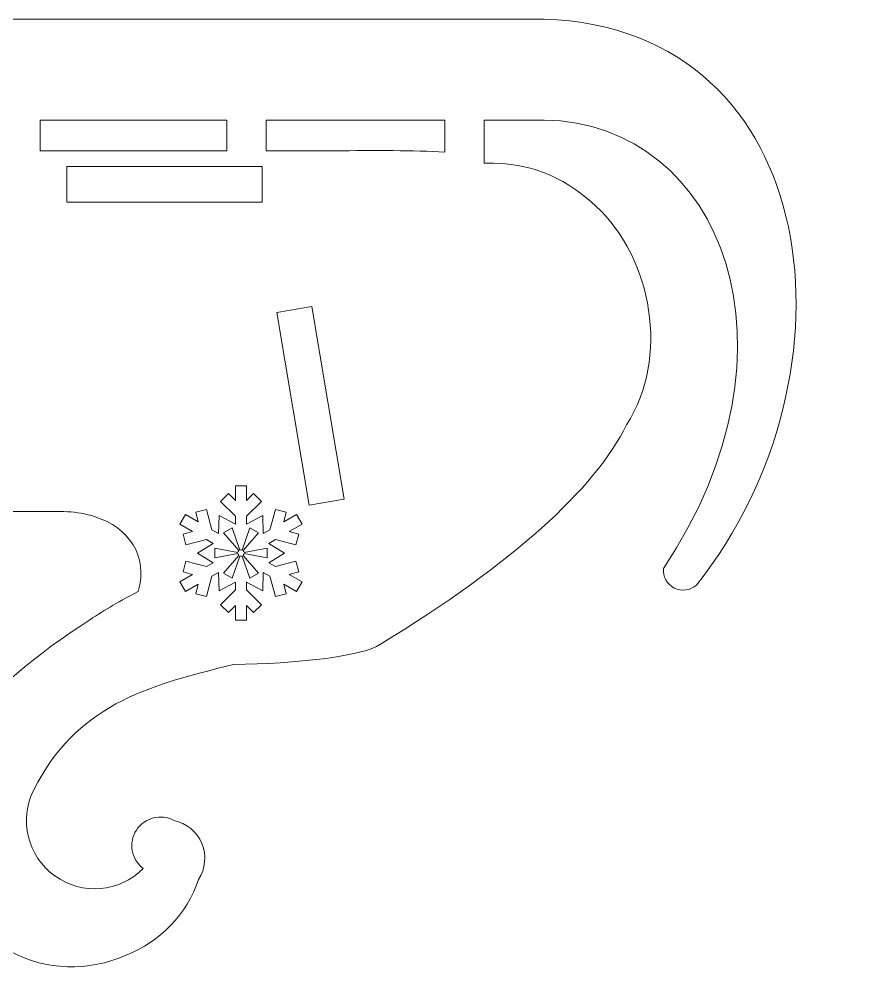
# Model space of a CAD drawing. Header units: millimetres. Extents: x -417 to 423, y -129 to 130.
# Drawn here: x 351.4 to 422.7, y 18.6 to 99.1 of the extents above; entities that cross this region are included whole.
import ezdxf

# ---------------------------------------------------------------- set-up
doc = ezdxf.new("R2010")
doc.units = ezdxf.units.MM
doc.header["$MEASUREMENT"] = 0
doc.layers.add('Camada 1', color=7, linetype='Continuous')

msp = doc.modelspace()

# ---------------------------------------------------------------- linework, layer by layer
at = {"layer": 'Camada 1', "color": 250, "lineweight": 20}
for points, knots in [([(390.6558, 90.5416), (390.6558, 90.5416), (390.6558, 86.8858), (390.6558, 86.8858), (390.6558, 86.8858), (395.016, 87.0683), (397.9089, 85.298), (400.109, 83.2648), (400.109, 83.2648), (404.8844, 78.8517), (406.3335, 70.4205), (402.6901, 64.823), (402.6901, 64.823), (400.0047, 59.3338), (393.0831, 53.1563), (381.9251, 46.2903), (381.9251, 46.2903), (380.2518, 45.2313), (374.7937, 44.6603), (369.5108, 44.5772), (369.5108, 44.5772), (361.8805, 42.7162), (356.2567, 41.0778), (352.6391, 34.0097), (352.6391, 34.0097), (351.3587, 31.4777), (352.113, 28.3902), (354.4165, 26.7338), (354.4165, 26.7338), (356.72, 25.0774), (359.8869, 25.345), (361.8796, 27.3648), (361.8796, 27.3648), (360.8702, 28.1231), (360.6165, 29.5314), (361.2978, 30.5942), (361.2978, 30.5942), (361.9791, 31.657), (363.3648, 32.0146), (364.4753, 31.414), (364.4753, 31.414), (365.5306, 31.1915), (366.409, 30.4636), (366.8238, 29.468), (366.8238, 29.468), (367.2385, 28.4726), (367.137, 27.3365), (366.5517, 26.4304), (366.5517, 26.4304), (365.551, 23.503), (363.3093, 21.1664), (360.426, 20.045), (360.426, 20.045), (357.2763, 18.6279), (353.6476, 18.75), (350.6002, 20.3753), (350.6002, 20.3753), (347.5528, 22.0004), (345.4301, 24.9459), (344.8521, 28.3511), (344.8521, 28.3511), (343.9823, 37.553), (348.1531, 42.3372), (357.3646, 48.3552), (357.3646, 48.3552), (358.6352, 49.1853), (360.0018, 49.9852), (361.4642, 50.7547), (361.4642, 50.7547), (362.3048, 53.7979), (360.6598, 56.1174), (357.8222, 57.0524), (357.8222, 57.0524), (356.2179, 57.5811), (354.7473, 57.5033), (353.1005, 57.5033), (353.1005, 57.5033), (353.1005, 57.5033), (310.6351, 57.5033), (310.6351, 57.5033), (310.6351, 57.5033), (310.6351, 57.5033), (304.5465, 48.3552), (304.5465, 48.3552), (304.5465, 48.3552), (304.5465, 48.3552), (295.3828, 48.3552), (295.3828, 48.3552), (295.3828, 48.3552), (295.3828, 48.3552), (267.0056, 48.3552), (267.0056, 48.3552), (267.0056, 48.3552), (267.0056, 48.3552), (273.5347, 87.9278), (273.5347, 87.9278), (273.5347, 87.9278), (273.5347, 87.9278), (273.5347, 90.5416), (273.5347, 90.5416), (273.5347, 90.5416), (273.5347, 90.5416), (268.7041, 90.5416), (268.7041, 90.5416), (268.7041, 90.5416), (268.7041, 90.5416), (268.7041, 99.0624), (268.7041, 99.0624), (268.7041, 99.0624), (268.7041, 99.0624), (395.7457, 99.0624), (395.7457, 99.0624), (395.7457, 99.0624), (419.4295, 98.2405), (422.7353, 69.046), (408.5969, 51.2897), (408.5969, 51.2897), (408.0852, 50.8241), (407.3399, 50.7211), (406.7211, 51.0304), (406.7211, 51.0304), (406.1024, 51.3398), (405.7376, 51.9978), (405.8031, 52.6865), (405.8031, 52.6865), (418.2054, 71.2011), (410.8021, 90.2451), (395.7457, 90.5416), (395.7457, 90.5416), (395.7457, 90.5416), (390.6558, 90.5416), (390.6558, 90.5416)], [0, 0, 0, 0, 0.0294118, 0.0294118, 0.0294118, 0.0294118, 0.0588235, 0.0588235, 0.0588235, 0.0588235, 0.0882353, 0.0882353, 0.0882353, 0.0882353, 0.1176471, 0.1176471, 0.1176471, 0.1176471, 0.1470588, 0.1470588, 0.1470588, 0.1470588, 0.1764706, 0.1764706, 0.1764706, 0.1764706, 0.2058824, 0.2058824, 0.2058824, 0.2058824, 0.2352941, 0.2352941, 0.2352941, 0.2352941, 0.2647059, 0.2647059, 0.2647059, 0.2647059, 0.2941176, 0.2941176, 0.2941176, 0.2941176, 0.3235294, 0.3235294, 0.3235294, 0.3235294, 0.3529412, 0.3529412, 0.3529412, 0.3529412, 0.3823529, 0.3823529, 0.3823529, 0.3823529, 0.4117647, 0.4117647, 0.4117647, 0.4117647, 0.4411765, 0.4411765, 0.4411765, 0.4411765, 0.4705882, 0.4705882, 0.4705882, 0.4705882, 0.5, 0.5, 0.5, 0.5, 0.5294118, 0.5294118, 0.5294118, 0.5294118, 0.5588235, 0.5588235, 0.5588235, 0.5588235, 0.5882353, 0.5882353, 0.5882353, 0.5882353, 0.6176471, 0.6176471, 0.6176471, 0.6176471, 0.6470588, 0.6470588, 0.6470588, 0.6470588, 0.6764706, 0.6764706, 0.6764706, 0.6764706, 0.7058824, 0.7058824, 0.7058824, 0.7058824, 0.7352941, 0.7352941, 0.7352941, 0.7352941, 0.7647059, 0.7647059, 0.7647059, 0.7647059, 0.7941176, 0.7941176, 0.7941176, 0.7941176, 0.8235294, 0.8235294, 0.8235294, 0.8235294, 0.8529412, 0.8529412, 0.8529412, 0.8529412, 0.8823529, 0.8823529, 0.8823529, 0.8823529, 0.9117647, 0.9117647, 0.9117647, 0.9117647, 0.9411765, 0.9411765, 0.9411765, 0.9411765, 1, 1, 1, 1]), ([(353.1673, 87.9278), (353.1673, 87.9278), (368.9508, 87.9278), (368.9508, 87.9278), (368.9508, 87.9278), (368.9508, 87.9278), (368.9508, 90.5416), (368.9508, 90.5416), (368.9508, 90.5416), (368.9508, 90.5416), (353.1673, 90.5416), (353.1673, 90.5416), (353.1673, 90.5416), (353.1673, 90.5416), (353.1673, 87.9278), (353.1673, 87.9278)], [0, 0, 0, 0, 0.2, 0.2, 0.2, 0.2, 0.4, 0.4, 0.4, 0.4, 0.6, 0.6, 0.6, 0.6, 1, 1, 1, 1]), ([(377.9449, 87.9278), (381.5496, 87.9881), (384.661, 87.9774), (387.3561, 87.8275), (387.3561, 87.8275), (387.3561, 87.8275), (387.3561, 90.5416), (387.3561, 90.5416), (387.3561, 90.5416), (387.3561, 90.5416), (372.2505, 90.5416), (372.2505, 90.5416), (372.2505, 90.5416), (372.2505, 90.5416), (372.2505, 87.9278), (372.2505, 87.9278), (372.2505, 87.9278), (372.2505, 87.9278), (377.9449, 87.9278), (377.9449, 87.9278)], [0, 0, 0, 0, 0.1666667, 0.1666667, 0.1666667, 0.1666667, 0.3333333, 0.3333333, 0.3333333, 0.3333333, 0.5, 0.5, 0.5, 0.5, 0.6666667, 0.6666667, 0.6666667, 0.6666667, 1, 1, 1, 1]), ([(355.4167, 83.6081), (355.4167, 83.6081), (371.915, 83.6081), (371.915, 83.6081), (371.915, 83.6081), (371.915, 83.6081), (371.915, 86.6079), (371.915, 86.6079), (371.915, 86.6079), (371.915, 86.6079), (355.4167, 86.6079), (355.4167, 86.6079), (355.4167, 86.6079), (355.4167, 86.6079), (355.4167, 83.6081), (355.4167, 83.6081)], [0, 0, 0, 0, 0.2, 0.2, 0.2, 0.2, 0.4, 0.4, 0.4, 0.4, 0.6, 0.6, 0.6, 0.6, 1, 1, 1, 1]), ([(378.8401, 58.5298), (378.8401, 58.5298), (375.8817, 58.0338), (375.8817, 58.0338), (375.8817, 58.0338), (375.8817, 58.0338), (373.1542, 74.3052), (373.1542, 74.3052), (373.1542, 74.3052), (373.1542, 74.3052), (376.1127, 74.8011), (376.1127, 74.8011), (376.1127, 74.8011), (376.1127, 74.8011), (378.8401, 58.5298), (378.8401, 58.5298)], [0, 0, 0, 0, 0.2, 0.2, 0.2, 0.2, 0.4, 0.4, 0.4, 0.4, 0.6, 0.6, 0.6, 0.6, 1, 1, 1, 1])]:
    msp.add_open_spline(points, degree=3, knots=knots, dxfattribs=at)
at = {"layer": 'Camada 1', "color": 240, "lineweight": 9}
msp.add_open_spline([(369.6593, 50.888), (369.6593, 50.888), (369.6593, 51.5398), (369.6593, 51.5398), (369.6593, 51.5398), (369.6593, 51.5398), (368.2961, 50.8082), (368.2961, 50.8082), (368.2961, 50.8082), (368.2961, 50.8082), (368.248, 52.3546), (368.248, 52.3546), (368.248, 52.3546), (368.248, 52.3546), (367.6836, 52.0287), (367.6836, 52.0287), (367.6836, 52.0287), (367.6836, 52.0287), (367.2223, 50.3072), (367.2223, 50.3072), (367.2223, 50.3072), (367.2223, 50.3072), (366.3081, 50.5521), (366.3081, 50.5521), (366.3081, 50.5521), (366.3081, 50.5521), (366.5244, 51.3595), (366.5244, 51.3595), (366.5244, 51.3595), (366.5244, 51.3595), (365.4535, 50.7412), (365.4535, 50.7412), (365.4535, 50.7412), (365.4535, 50.7412), (364.9802, 51.5608), (364.9802, 51.5608), (364.9802, 51.5608), (364.9802, 51.5608), (366.0512, 52.1791), (366.0512, 52.1791), (366.0512, 52.1791), (366.0512, 52.1791), (365.2438, 52.3955), (365.2438, 52.3955), (365.2438, 52.3955), (365.2438, 52.3955), (365.4888, 53.3097), (365.4888, 53.3097), (365.4888, 53.3097), (365.4888, 53.3097), (367.2104, 52.8484), (367.2104, 52.8484), (367.2104, 52.8484), (367.2104, 52.8484), (367.7748, 53.1742), (367.7748, 53.1742), (367.7748, 53.1742), (367.7748, 53.1742), (366.4597, 53.9891), (366.4597, 53.9891), (366.4597, 53.9891), (366.4597, 53.9891), (367.7748, 54.804), (367.7748, 54.804), (367.7748, 54.804), (367.7748, 54.804), (367.2104, 55.1298), (367.2104, 55.1298), (367.2104, 55.1298), (367.2104, 55.1298), (365.4888, 54.6685), (365.4888, 54.6685), (365.4888, 54.6685), (365.4888, 54.6685), (365.2438, 55.5826), (365.2438, 55.5826), (365.2438, 55.5826), (365.2438, 55.5826), (366.0512, 55.799), (366.0512, 55.799), (366.0512, 55.799), (366.0512, 55.799), (364.9802, 56.4174), (364.9802, 56.4174), (364.9802, 56.4174), (364.9802, 56.4174), (365.4535, 57.2369), (365.4535, 57.2369), (365.4535, 57.2369), (365.4535, 57.2369), (366.5244, 56.6186), (366.5244, 56.6186), (366.5244, 56.6186), (366.5244, 56.6186), (366.3081, 57.426), (366.3081, 57.426), (366.3081, 57.426), (366.3081, 57.426), (367.2223, 57.671), (367.2223, 57.671), (367.2223, 57.671), (367.2223, 57.671), (367.6836, 55.9494), (367.6836, 55.9494), (367.6836, 55.9494), (367.6836, 55.9494), (368.248, 55.6235), (368.248, 55.6235), (368.248, 55.6235), (368.248, 55.6235), (368.2961, 57.1699), (368.2961, 57.1699), (368.2961, 57.1699), (368.2961, 57.1699), (369.6593, 56.4383), (369.6593, 56.4383), (369.6593, 56.4383), (369.6593, 56.4383), (369.6593, 57.0901), (369.6593, 57.0901), (369.6593, 57.0901), (369.6593, 57.0901), (368.399, 58.3504), (368.399, 58.3504), (368.399, 58.3504), (368.399, 58.3504), (369.0683, 59.0196), (369.0683, 59.0196), (369.0683, 59.0196), (369.0683, 59.0196), (369.6593, 58.4286), (369.6593, 58.4286), (369.6593, 58.4286), (369.6593, 58.4286), (369.6593, 59.6652), (369.6593, 59.6652), (369.6593, 59.6652), (369.6593, 59.6652), (370.6058, 59.6652), (370.6058, 59.6652), (370.6058, 59.6652), (370.6058, 59.6652), (370.6058, 58.4286), (370.6058, 58.4286), (370.6058, 58.4286), (370.6058, 58.4286), (371.1968, 59.0196), (371.1968, 59.0196), (371.1968, 59.0196), (371.1968, 59.0196), (371.8661, 58.3504), (371.8661, 58.3504), (371.8661, 58.3504), (371.8661, 58.3504), (370.6058, 57.0901), (370.6058, 57.0901), (370.6058, 57.0901), (370.6058, 57.0901), (370.6058, 56.4383), (370.6058, 56.4383), (370.6058, 56.4383), (370.6058, 56.4383), (371.969, 57.1699), (371.969, 57.1699), (371.969, 57.1699), (371.969, 57.1699), (372.0171, 55.6235), (372.0171, 55.6235), (372.0171, 55.6235), (372.0171, 55.6235), (372.5815, 55.9494), (372.5815, 55.9494), (372.5815, 55.9494), (372.5815, 55.9494), (373.0428, 57.671), (373.0428, 57.671), (373.0428, 57.671), (373.0428, 57.671), (373.957, 57.426), (373.957, 57.426), (373.957, 57.426), (373.957, 57.426), (373.7407, 56.6186), (373.7407, 56.6186), (373.7407, 56.6186), (373.7407, 56.6186), (374.8116, 57.2369), (374.8116, 57.2369), (374.8116, 57.2369), (374.8116, 57.2369), (375.2849, 56.4174), (375.2849, 56.4174), (375.2849, 56.4174), (375.2849, 56.4174), (374.2139, 55.799), (374.2139, 55.799), (374.2139, 55.799), (374.2139, 55.799), (375.0213, 55.5826), (375.0213, 55.5826), (375.0213, 55.5826), (375.0213, 55.5826), (374.7763, 54.6685), (374.7763, 54.6685), (374.7763, 54.6685), (374.7763, 54.6685), (373.0547, 55.1298), (373.0547, 55.1298), (373.0547, 55.1298), (373.0547, 55.1298), (372.4903, 54.8039), (372.4903, 54.8039), (372.4903, 54.8039), (372.4903, 54.8039), (373.8054, 53.9891), (373.8054, 53.9891), (373.8054, 53.9891), (373.8054, 53.9891), (372.4903, 53.1742), (372.4903, 53.1742), (372.4903, 53.1742), (372.4903, 53.1742), (373.0547, 52.8484), (373.0547, 52.8484), (373.0547, 52.8484), (373.0547, 52.8484), (374.7763, 53.3097), (374.7763, 53.3097), (374.7763, 53.3097), (374.7763, 53.3097), (375.0213, 52.3955), (375.0213, 52.3955), (375.0213, 52.3955), (375.0213, 52.3955), (374.2139, 52.1791), (374.2139, 52.1791), (374.2139, 52.1791), (374.2139, 52.1791), (375.2849, 51.5608), (375.2849, 51.5608), (375.2849, 51.5608), (375.2849, 51.5608), (374.8116, 50.7412), (374.8116, 50.7412), (374.8116, 50.7412), (374.8116, 50.7412), (373.7407, 51.3595), (373.7407, 51.3595), (373.7407, 51.3595), (373.7407, 51.3595), (373.957, 50.5521), (373.957, 50.5521), (373.957, 50.5521), (373.957, 50.5521), (373.0428, 50.3072), (373.0428, 50.3072), (373.0428, 50.3072), (373.0428, 50.3072), (372.5815, 52.0287), (372.5815, 52.0287), (372.5815, 52.0287), (372.5815, 52.0287), (372.0171, 52.3546), (372.0171, 52.3546), (372.0171, 52.3546), (372.0171, 52.3546), (371.969, 50.8082), (371.969, 50.8082), (371.969, 50.8082), (371.969, 50.8082), (370.6058, 51.5398), (370.6058, 51.5398), (370.6058, 51.5398), (370.6058, 51.5398), (370.6058, 50.888), (370.6058, 50.888), (370.6058, 50.888), (370.6058, 50.888), (371.8661, 49.6277), (371.8661, 49.6277), (371.8661, 49.6277), (371.8661, 49.6277), (371.1968, 48.9585), (371.1968, 48.9585), (371.1968, 48.9585), (371.1968, 48.9585), (370.6058, 49.5495), (370.6058, 49.5495), (370.6058, 49.5495), (370.6058, 49.5495), (370.6058, 48.3129), (370.6058, 48.3129), (370.6058, 48.3129), (370.6058, 48.3129), (369.6593, 48.3129), (369.6593, 48.3129), (369.6593, 48.3129), (369.6593, 48.3129), (369.6593, 49.5495), (369.6593, 49.5495), (369.6593, 49.5495), (369.6593, 49.5495), (369.0683, 48.9585), (369.0683, 48.9585), (369.0683, 48.9585), (369.0683, 48.9585), (368.399, 49.6277), (368.399, 49.6277), (368.399, 49.6277), (368.399, 49.6277), (369.6593, 50.888), (369.6593, 50.888)], degree=3, knots=[0, 0, 0, 0, 0.0126582, 0.0126582, 0.0126582, 0.0126582, 0.0253165, 0.0253165, 0.0253165, 0.0253165, 0.0379747, 0.0379747, 0.0379747, 0.0379747, 0.0506329, 0.0506329, 0.0506329, 0.0506329, 0.0632911, 0.0632911, 0.0632911, 0.0632911, 0.0759494, 0.0759494, 0.0759494, 0.0759494, 0.0886076, 0.0886076, 0.0886076, 0.0886076, 0.1012658, 0.1012658, 0.1012658, 0.1012658, 0.1139241, 0.1139241, 0.1139241, 0.1139241, 0.1265823, 0.1265823, 0.1265823, 0.1265823, 0.1392405, 0.1392405, 0.1392405, 0.1392405, 0.1518987, 0.1518987, 0.1518987, 0.1518987, 0.164557, 0.164557, 0.164557, 0.164557, 0.1772152, 0.1772152, 0.1772152, 0.1772152, 0.1898734, 0.1898734, 0.1898734, 0.1898734, 0.2025316, 0.2025316, 0.2025316, 0.2025316, 0.2151899, 0.2151899, 0.2151899, 0.2151899, 0.2278481, 0.2278481, 0.2278481, 0.2278481, 0.2405063, 0.2405063, 0.2405063, 0.2405063, 0.2531646, 0.2531646, 0.2531646, 0.2531646, 0.2658228, 0.2658228, 0.2658228, 0.2658228, 0.278481, 0.278481, 0.278481, 0.278481, 0.2911392, 0.2911392, 0.2911392, 0.2911392, 0.3037975, 0.3037975, 0.3037975, 0.3037975, 0.3164557, 0.3164557, 0.3164557, 0.3164557, 0.3291139, 0.3291139, 0.3291139, 0.3291139, 0.3417722, 0.3417722, 0.3417722, 0.3417722, 0.3544304, 0.3544304, 0.3544304, 0.3544304, 0.3670886, 0.3670886, 0.3670886, 0.3670886, 0.3797468, 0.3797468, 0.3797468, 0.3797468, 0.3924051, 0.3924051, 0.3924051, 0.3924051, 0.4050633, 0.4050633, 0.4050633, 0.4050633, 0.4177215, 0.4177215, 0.4177215, 0.4177215, 0.4303797, 0.4303797, 0.4303797, 0.4303797, 0.443038, 0.443038, 0.443038, 0.443038, 0.4556962, 0.4556962, 0.4556962, 0.4556962, 0.4683544, 0.4683544, 0.4683544, 0.4683544, 0.4810127, 0.4810127, 0.4810127, 0.4810127, 0.4936709, 0.4936709, 0.4936709, 0.4936709, 0.5063291, 0.5063291, 0.5063291, 0.5063291, 0.5189873, 0.5189873, 0.5189873, 0.5189873, 0.5316456, 0.5316456, 0.5316456, 0.5316456, 0.5443038, 0.5443038, 0.5443038, 0.5443038, 0.556962, 0.556962, 0.556962, 0.556962, 0.5696203, 0.5696203, 0.5696203, 0.5696203, 0.5822785, 0.5822785, 0.5822785, 0.5822785, 0.5949367, 0.5949367, 0.5949367, 0.5949367, 0.6075949, 0.6075949, 0.6075949, 0.6075949, 0.6202532, 0.6202532, 0.6202532, 0.6202532, 0.6329114, 0.6329114, 0.6329114, 0.6329114, 0.6455696, 0.6455696, 0.6455696, 0.6455696, 0.6582278, 0.6582278, 0.6582278, 0.6582278, 0.6708861, 0.6708861, 0.6708861, 0.6708861, 0.6835443, 0.6835443, 0.6835443, 0.6835443, 0.6962025, 0.6962025, 0.6962025, 0.6962025, 0.7088608, 0.7088608, 0.7088608, 0.7088608, 0.721519, 0.721519, 0.721519, 0.721519, 0.7341772, 0.7341772, 0.7341772, 0.7341772, 0.7468354, 0.7468354, 0.7468354, 0.7468354, 0.7594937, 0.7594937, 0.7594937, 0.7594937, 0.7721519, 0.7721519, 0.7721519, 0.7721519, 0.7848101, 0.7848101, 0.7848101, 0.7848101, 0.7974684, 0.7974684, 0.7974684, 0.7974684, 0.8101266, 0.8101266, 0.8101266, 0.8101266, 0.8227848, 0.8227848, 0.8227848, 0.8227848, 0.835443, 0.835443, 0.835443, 0.835443, 0.8481013, 0.8481013, 0.8481013, 0.8481013, 0.8607595, 0.8607595, 0.8607595, 0.8607595, 0.8734177, 0.8734177, 0.8734177, 0.8734177, 0.8860759, 0.8860759, 0.8860759, 0.8860759, 0.8987342, 0.8987342, 0.8987342, 0.8987342, 0.9113924, 0.9113924, 0.9113924, 0.9113924, 0.9240506, 0.9240506, 0.9240506, 0.9240506, 0.9367089, 0.9367089, 0.9367089, 0.9367089, 0.9493671, 0.9493671, 0.9493671, 0.9493671, 0.9620253, 0.9620253, 0.9620253, 0.9620253, 0.9746835, 0.9746835, 0.9746835, 0.9746835, 1, 1, 1, 1], dxfattribs=at)
at = {"layer": 'Camada 1', "color": 250, "lineweight": 9}
msp.add_open_spline([(370.3942, 53.9397), (370.3942, 53.9397), (372.3451, 53.5717), (372.3451, 53.5717), (372.3451, 53.5717), (372.3451, 53.5717), (372.345, 54.4065), (372.345, 54.4065), (372.345, 54.4065), (372.345, 54.4065), (370.3942, 54.0384), (370.3942, 54.0384), (370.3942, 54.0384), (370.3828, 54.0989), (370.3509, 54.1523), (370.306, 54.1909), (370.306, 54.1909), (370.306, 54.1909), (371.6002, 55.6964), (371.6002, 55.6964), (371.6002, 55.6964), (371.6002, 55.6964), (370.8773, 56.1138), (370.8773, 56.1138), (370.8773, 56.1138), (370.8773, 56.1138), (370.2207, 54.2404), (370.2207, 54.2404), (370.2207, 54.2404), (370.1931, 54.25), (370.1634, 54.2553), (370.1326, 54.2553), (370.1326, 54.2553), (370.1017, 54.2553), (370.072, 54.25), (370.0445, 54.2404), (370.0445, 54.2404), (370.0445, 54.2404), (369.3877, 56.1138), (369.3877, 56.1138), (369.3877, 56.1138), (369.3877, 56.1138), (368.6649, 55.6964), (368.6649, 55.6964), (368.6649, 55.6964), (368.6649, 55.6964), (369.9591, 54.1909), (369.9591, 54.1909), (369.9591, 54.1909), (369.9142, 54.1523), (369.8823, 54.099), (369.8709, 54.0384), (369.8709, 54.0384), (369.8709, 54.0384), (367.9201, 54.4064), (367.9201, 54.4064), (367.9201, 54.4064), (367.9201, 54.4064), (367.9201, 53.5717), (367.9201, 53.5717), (367.9201, 53.5717), (367.9201, 53.5717), (369.8709, 53.9397), (369.8709, 53.9397), (369.8709, 53.9397), (369.8823, 53.8792), (369.9142, 53.8258), (369.9591, 53.7872), (369.9591, 53.7872), (369.9591, 53.7872), (368.6649, 52.2817), (368.6649, 52.2817), (368.6649, 52.2817), (368.6649, 52.2817), (369.3878, 51.8643), (369.3878, 51.8643), (369.3878, 51.8643), (369.3878, 51.8643), (370.0445, 53.7378), (370.0445, 53.7378), (370.0445, 53.7378), (370.072, 53.7281), (370.1017, 53.7228), (370.1326, 53.7228), (370.1326, 53.7228), (370.1634, 53.7228), (370.1931, 53.7281), (370.2207, 53.7378), (370.2207, 53.7378), (370.2207, 53.7378), (370.8774, 51.8643), (370.8774, 51.8643), (370.8774, 51.8643), (370.8774, 51.8643), (371.6002, 52.2817), (371.6002, 52.2817), (371.6002, 52.2817), (371.6002, 52.2817), (370.306, 53.7872), (370.306, 53.7872), (370.306, 53.7872), (370.3509, 53.8258), (370.3828, 53.8792), (370.3942, 53.9397)], degree=3, knots=[0, 0, 0, 0, 0.037037, 0.037037, 0.037037, 0.037037, 0.0740741, 0.0740741, 0.0740741, 0.0740741, 0.1111111, 0.1111111, 0.1111111, 0.1111111, 0.1481481, 0.1481481, 0.1481481, 0.1481481, 0.1851852, 0.1851852, 0.1851852, 0.1851852, 0.2222222, 0.2222222, 0.2222222, 0.2222222, 0.2592593, 0.2592593, 0.2592593, 0.2592593, 0.2962963, 0.2962963, 0.2962963, 0.2962963, 0.3333333, 0.3333333, 0.3333333, 0.3333333, 0.3703704, 0.3703704, 0.3703704, 0.3703704, 0.4074074, 0.4074074, 0.4074074, 0.4074074, 0.4444444, 0.4444444, 0.4444444, 0.4444444, 0.4814815, 0.4814815, 0.4814815, 0.4814815, 0.5185185, 0.5185185, 0.5185185, 0.5185185, 0.5555556, 0.5555556, 0.5555556, 0.5555556, 0.5925926, 0.5925926, 0.5925926, 0.5925926, 0.6296296, 0.6296296, 0.6296296, 0.6296296, 0.6666667, 0.6666667, 0.6666667, 0.6666667, 0.7037037, 0.7037037, 0.7037037, 0.7037037, 0.7407407, 0.7407407, 0.7407407, 0.7407407, 0.7777778, 0.7777778, 0.7777778, 0.7777778, 0.8148148, 0.8148148, 0.8148148, 0.8148148, 0.8518519, 0.8518519, 0.8518519, 0.8518519, 0.8888889, 0.8888889, 0.8888889, 0.8888889, 0.9259259, 0.9259259, 0.9259259, 0.9259259, 1, 1, 1, 1], dxfattribs=at)

doc.saveas('drawing.dxf')
